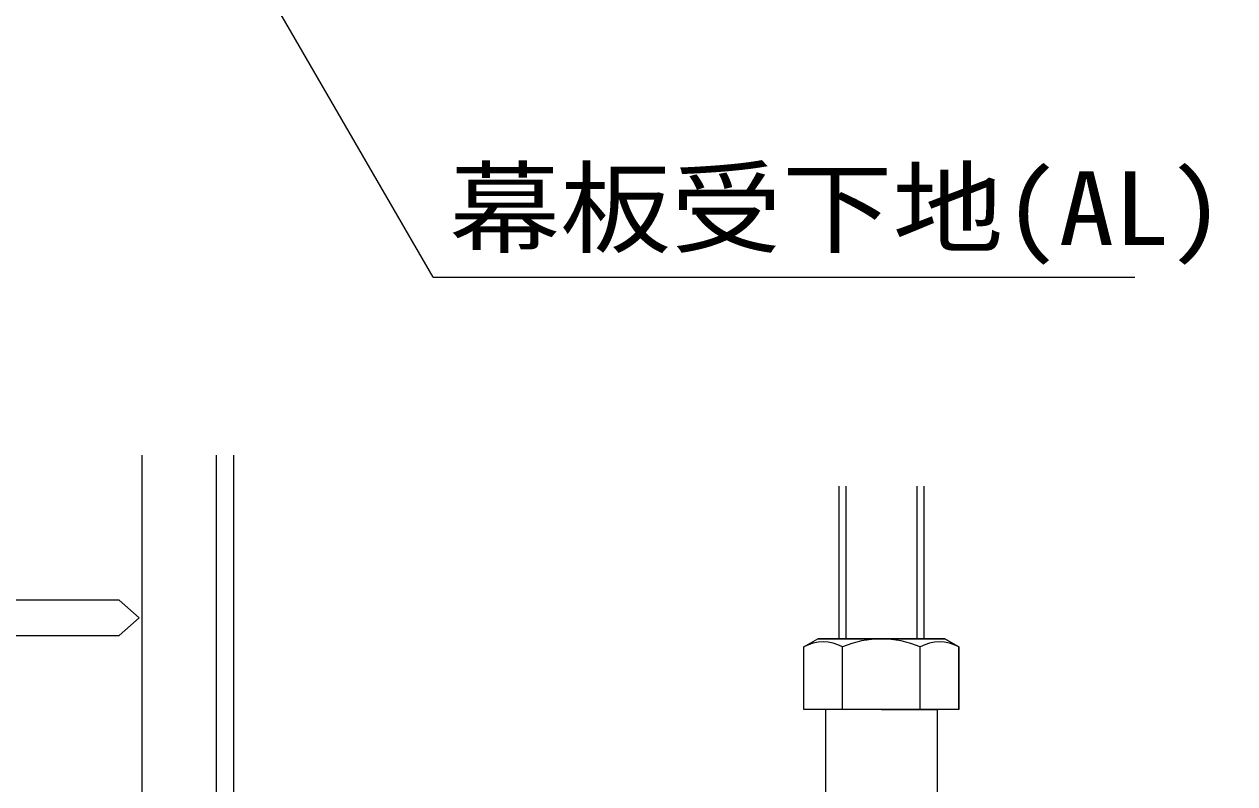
# Model space of a CAD drawing. Units: millimetres, scale not verified. Extents: x -450 to 450, y -136 to 136.
# Drawn here: x 323.74 to 357.99, y 40.35 to 61.85 of the extents above; entities that cross this region are included whole.
import ezdxf
from ezdxf.enums import TextEntityAlignment as Align

# ---------------------------------------------------------------- set-up
doc = ezdxf.new("R2010")
doc.units = ezdxf.units.MM
doc.header["$LTSCALE"] = 2
for name, color, linetype, lineweight in [('0-2_束', 4, 'Continuous', 9), ('0-4_文字', 4, 'Continuous', 9), ('0-5_幕板下地', 7, 'Continuous', 9), ('0-6_ビス', 4, 'Continuous', 9)]:
    doc.layers.add(name, color=color, linetype=linetype, lineweight=lineweight)
doc.styles.add('ＭＳ ゴシック', font='')
doc.styles.get('ＭＳ ゴシック').set_extended_font_data('MS Gothic')

# ---------------------------------------------------------------- blocks, each defined once
blk = doc.blocks.new('グループ-33-1')
at = {"layer": '0-5_幕板下地'}
for p, q in [((10791.8, -4538.53), (10791.8, -4856.53)), ((10812.8, -4538.53), (10812.8, -4936.53))]:
    blk.add_line(p, q, dxfattribs=at)
at = {"layer": '0-5_幕板下地', "color": 4}
blk.add_line((10817.8, -4936.53), (10817.8, -4538.53), dxfattribs=at)
blk = doc.blocks.new('グループ-34-1')
at = {"layer": '0-2_束'}
for p, q in [((10985.2, -4610.53), (10985.2, -4648.67)), ((11001, -4610.53), (10985.2, -4610.53)), ((11001, -4610.53), (11016.8, -4610.53)), ((11016.8, -4610.53), (11016.8, -4648.67)), ((10982.99, -4655.61), (10976.01, -4665.45)), ((11019.01, -4655.61), (11025.99, -4665.45)), ((10973.8, -4888.53), (10973.8, -4672.39)), ((11028.2, -4888.53), (11028.2, -4672.39)), ((11001, -4888.53), (10969, -4888.53)), ((11001, -4888.53), (11033, -4888.53)), ((10967.4, -4900.73), (10967.4, -4897.73)), ((10967.4, -4897.73), (11001, -4897.73)), ((11001, -4897.73), (11033, -4897.73)), ((11034.6, -4897.73), (11001, -4897.73)), ((11034.6, -4900.73), (11034.6, -4897.73)), ((10939, -4922.53), (10956.1, -4903.81)), ((11001, -4901.73), (10960.82, -4901.73)), ((11001, -4901.73), (11041.18, -4901.73)), ((11063, -4922.53), (11045.9, -4903.81)), ((10931.08, -4924.96), (10928.26, -4928.53)), ((11001, -4922.53), (10936.1, -4922.53)), ((11001, -4922.53), (11065.9, -4922.53)), ((11070.92, -4924.96), (11073.74, -4928.53)), ((10901, -4928.13), (10901, -4936.53)), ((11046, -4930.13), (11098.01, -4927.13)), ((11101, -4928.13), (11101, -4936.53)), ((11046, -4930.13), (11001, -4930.13)), ((10955.63, -4936.52), (10903.62, -4933.52)), ((11046.37, -4936.52), (11098.38, -4933.52)), ((11001, -4936.53), (10901, -4936.53)), ((11001, -4936.53), (11101, -4936.53))]:
    blk.add_line(p, q, dxfattribs=at)
blk.add_lwpolyline([(11001, -4930.13), (10956, -4930.13), (10903.99, -4927.13)], dxfattribs=at)
for centre, radius, start, end in [((10973.2, -4648.67), 12, 324.6599, 0), ((11028.8, -4648.67), 12, 180, 215.3401), ((10985.8, -4672.39), 12, 144.6598, 180), ((11016.2, -4672.39), 12, 0.0001, 35.3402), ((10973.29, -4893.13), 6.29, 133.0029, 226.9971), ((11028.71, -4893.13), 6.29, 313.0029, 46.9971), ((10966.4, -4900.73), 1, 270, 0), ((11035.6, -4900.73), 1, 180, 270), ((10960.82, -4908.13), 6.4, 90, 137.5895), ((11041.18, -4908.13), 6.4, 42.4105, 90), ((10936.1, -4928.93), 6.4, 90, 141.7098), ((11065.9, -4928.93), 6.4, 38.2902, 90), ((10903.74, -4931.38), 4.25, 86.7017, 130.1898), ((11098.25, -4931.38), 4.25, 49.8102, 93.2983), ((10903.74, -4937.78), 4.25, 91.8544, 130.1898), ((11098.25, -4937.78), 4.25, 49.8102, 88.1456)]:
    blk.add_arc(centre, radius, start, end, dxfattribs=at)
blk = doc.blocks.new('グループ-35-1')
at = {"layer": '0-2_束'}
for p, q in [((10979.06, -4592.8), (10983, -4590.53)), ((10979.06, -4610.53), (10979.06, -4592.8)), ((11019, -4590.53), (10983, -4590.53)), ((10990.03, -4610.53), (10990.03, -4592.8)), ((11011.97, -4610.53), (11011.97, -4592.8)), ((11022.94, -4592.8), (11019, -4590.53)), ((11022.94, -4610.53), (11022.94, -4592.8)), ((11022.94, -4610.53), (10979.06, -4610.53))]:
    blk.add_line(p, q, dxfattribs=at)
blk.add_lwpolyline([(11022.94, -4592.8), (11022.94, -4610.53), (10979.06, -4610.53), (10979.06, -4592.8), (10983, -4590.53), (11019, -4590.53)], close=True, dxfattribs=at)
for centre, radius, start, end in [((10984.54, -4602.3), 10.97, 60, 120), ((11001, -4618.12), 27.59, 66.5735, 113.4265), ((11017.45, -4602.3), 10.97, 60, 120)]:
    blk.add_arc(centre, radius, start, end, dxfattribs=at)
blk = doc.blocks.new('グループ-43-1')
at = {"layer": '0-2_束'}
for p, q in [((10989, -4547.26), (10989, -4590.53)), ((10991, -4547.26), (10991, -4590.53)), ((11011, -4547.26), (11011, -4590.53)), ((11013, -4547.26), (11013, -4590.53))]:
    blk.add_line(p, q, dxfattribs=at)
for name in ['グループ-35-1', 'グループ-34-1']:
    blk.add_blockref(name, (0, 0), dxfattribs=at)
blk = doc.blocks.new('グループ-174-1')
at = {"layer": '0-6_ビス'}
for p, q in [((10708.87, -4580.2), (10707.07, -4580.2)), ((10707.07, -4588.82), (10708.87, -4588.82))]:
    blk.add_line(p, q, dxfattribs=at)
for points in [[(10707.07, -4589.51), (10701, -4594.91), (10701, -4574.11), (10707.07, -4579.51)], [(10708.87, -4589.51), (10785.37, -4589.51), (10791, -4584.51), (10785.37, -4579.51), (10708.87, -4579.51)]]:
    blk.add_lwpolyline(points, close=True, dxfattribs=at)

msp = doc.modelspace()

# ---------------------------------------------------------------- linework, layer by layer
at = {"layer": '0-4_文字', "color": 7}
for q in [(327.073, 68.947), (355.165, 54.683)]:
    msp.add_line((335.309, 54.683), q, dxfattribs=at)

# ---------------------------------------------------------------- block references
at = {"layer": '0-2_束', "xscale": 0.1, "yscale": 0.1}
msp.add_blockref('グループ-43-1', (-752.107, 503.5), dxfattribs=at)
at = {"layer": '0-5_幕板下地', "xscale": 0.1, "yscale": 0.1}
msp.add_blockref('グループ-33-1', (-752.107, 503.5), dxfattribs=at)
at = {"layer": '0-6_ビス', "xscale": 0.1, "yscale": 0.1}
msp.add_blockref('グループ-174-1', (-752.107, 503.5), dxfattribs=at)

# ---------------------------------------------------------------- texts
at = {"layer": '0-4_文字', "color": 7, "style": 'ＭＳ ゴシック', "width": 1.1}
msp.add_text('幕板受下地(AL)', height=2.09, dxfattribs=at).set_placement((335.77, 54.968), align=Align.BOTTOM_LEFT)

doc.saveas('drawing.dxf')
